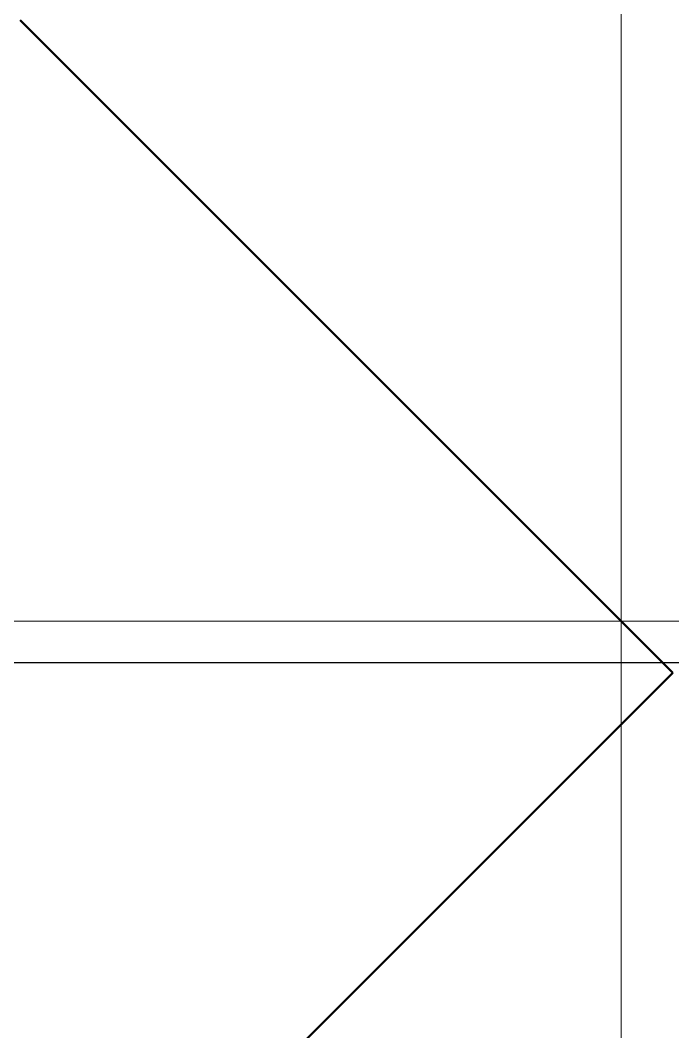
# Model space of a CAD drawing. Header units: millimetres. Extents: x 1117013 to 3394463, y -717780 to -102922.
# Drawn here: x 1288999 to 1311015, y -601705 to -567578 of the extents above; entities that cross this region are included whole.
import ezdxf

# ---------------------------------------------------------------- set-up
doc = ezdxf.new("R2010")
doc.units = ezdxf.units.MM
for name, color, linetype, lineweight in [('0003-Основная тонкая 0.13', 9, 'Continuous', 13), ('0003-Размеры и выноски', 4, 'Continuous', 25), ('СО_20_связи', 7, 'Continuous', 50)]:
    doc.layers.add(name, color=color, linetype=linetype, lineweight=lineweight)

msp = doc.modelspace()

# ---------------------------------------------------------------- linework, layer by layer
at = {"layer": '0003-Основная тонкая 0.13'}
for p, direction in [((1309269.5528, -628011.5246), (0, -1)), ((1229924.4936, -587848.1432), (1, 0))]:
    msp.add_xline(p, direction, dxfattribs=at)
at = {"layer": '0003-Размеры и выноски'}
msp.add_xline((1230227.1932, -589248.1432), (1, 0), dxfattribs=at)
at = {"layer": 'СО_20_связи'}
for points in [[(1311015.339, -589593.9294), (1288999.4872, -567578.0776)], [(1311015.339, -589593.9294), (1288999.4872, -611609.7813)]]:
    msp.add_lwpolyline(points, dxfattribs=at)

doc.saveas('drawing.dxf')
